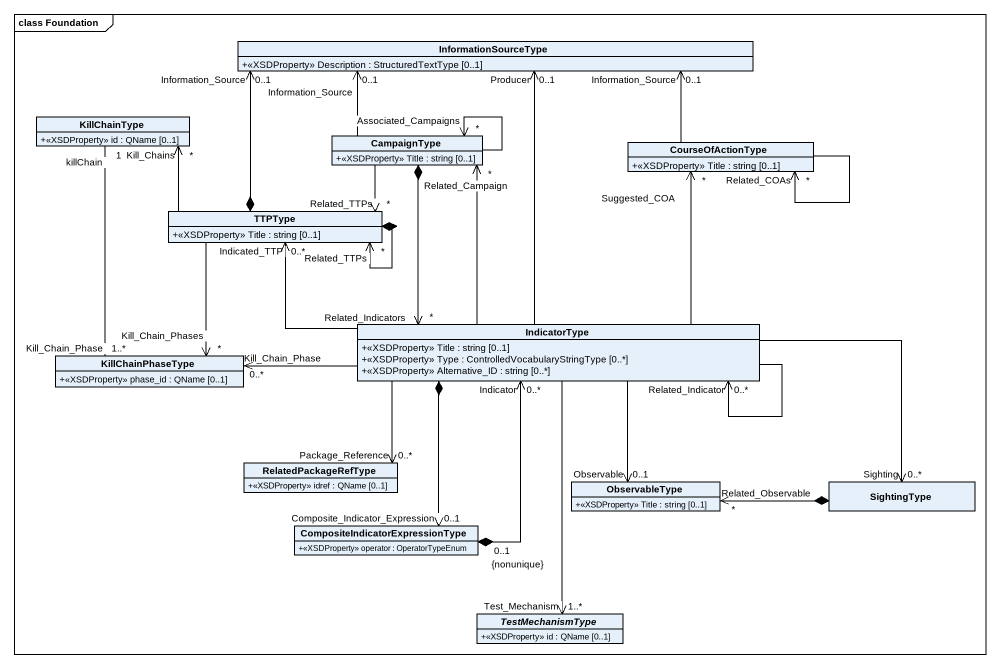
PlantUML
@startuml
mainframe class Foundation
hide circle
hide empty members
skinparam classAttributeIconSize 0
class InformationSourceType {
  +<<XSDProperty>> Description : StructuredTextType [0..1]
}
class KillChainType {
  +<<XSDProperty>> id : QName [0..1]
}
class CampaignType {
  +<<XSDProperty>> Title : string [0..1]
}
class CourseOfActionType {
  +<<XSDProperty>> Title : string [0..1]
}
class TTPType {
  +<<XSDProperty>> Title : string [0..1]
}
class IndicatorType {
  +<<XSDProperty>> Title : string [0..1]
  +<<XSDProperty>> Type : ControlledVocabularyStringType [0..*]
  +<<XSDProperty>> Alternative_ID : string [0..*]
}
class KillChainPhaseType {
  +<<XSDProperty>> phase_id : QName [0..1]
}
class RelatedPackageRefType {
  +<<XSDProperty>> idref : QName [0..1]
}
class ObservableType {
  +<<XSDProperty>> Title : string [0..1]
}
class SightingType
class "CompositeIndicatorExpressionType" as CompositeIndicatorExpression {
  +<<XSDProperty>> operator : OperatorTypeEnum
}
abstract class TestMechanismType {
  +<<XSDProperty>> id : QName [0..1]
}
InformationSourceType "Information_Source\n0..1" <-- CampaignType
InformationSourceType "Information_Source\n0..1" <-right- CourseOfActionType
InformationSourceType "Information_Source\n0..1" <--* TTPType
InformationSourceType "Producer\n0..1" <-- IndicatorType
KillChainType "Kill_Chains\n*" <-right- TTPType
CampaignType "Associated_Campaigns\n*" <-- CampaignType
CampaignType "Related_Campaign\n*" <-- IndicatorType
CourseOfActionType "Related_COAs\n*" <-- CourseOfActionType
CourseOfActionType "Suggested_COA\n*" <-- IndicatorType
TTPType "Related_TTPs\n*" <-right- CampaignType
TTPType "Related_TTPs\n*" <--* TTPType
TTPType "Indicated_TTP\n0..*" <-right- IndicatorType
IndicatorType "Related_Indicators\n*" <-up-* CampaignType
IndicatorType "Related_Indicator\n0..*" <-- IndicatorType
KillChainPhaseType "Kill_Chain_Phase\n1..*" -up- "killChain\n1" KillChainType
KillChainPhaseType "Kill_Chain_Phases\n*" <-up- TTPType
KillChainPhaseType "Kill_Chain_Phase\n0..*" <-right- IndicatorType
RelatedPackageRefType "Package_Reference\n0..*" <-right- IndicatorType
ObservableType "Observable\n0..1" <-up- IndicatorType
ObservableType "Related_Observable\n*" <-right-* SightingType
SightingType "Sighting\n0..*" <-left- IndicatorType
CompositeIndicatorExpression "Composite_Indicator_Expression\n0..1" <-up-* IndicatorType
CompositeIndicatorExpression "0..1\n{nonunique}" *-up-> "Indicator\n0..*" IndicatorType
TestMechanismType "Test_Mechanism\n1..*" <-up- IndicatorType
@enduml
